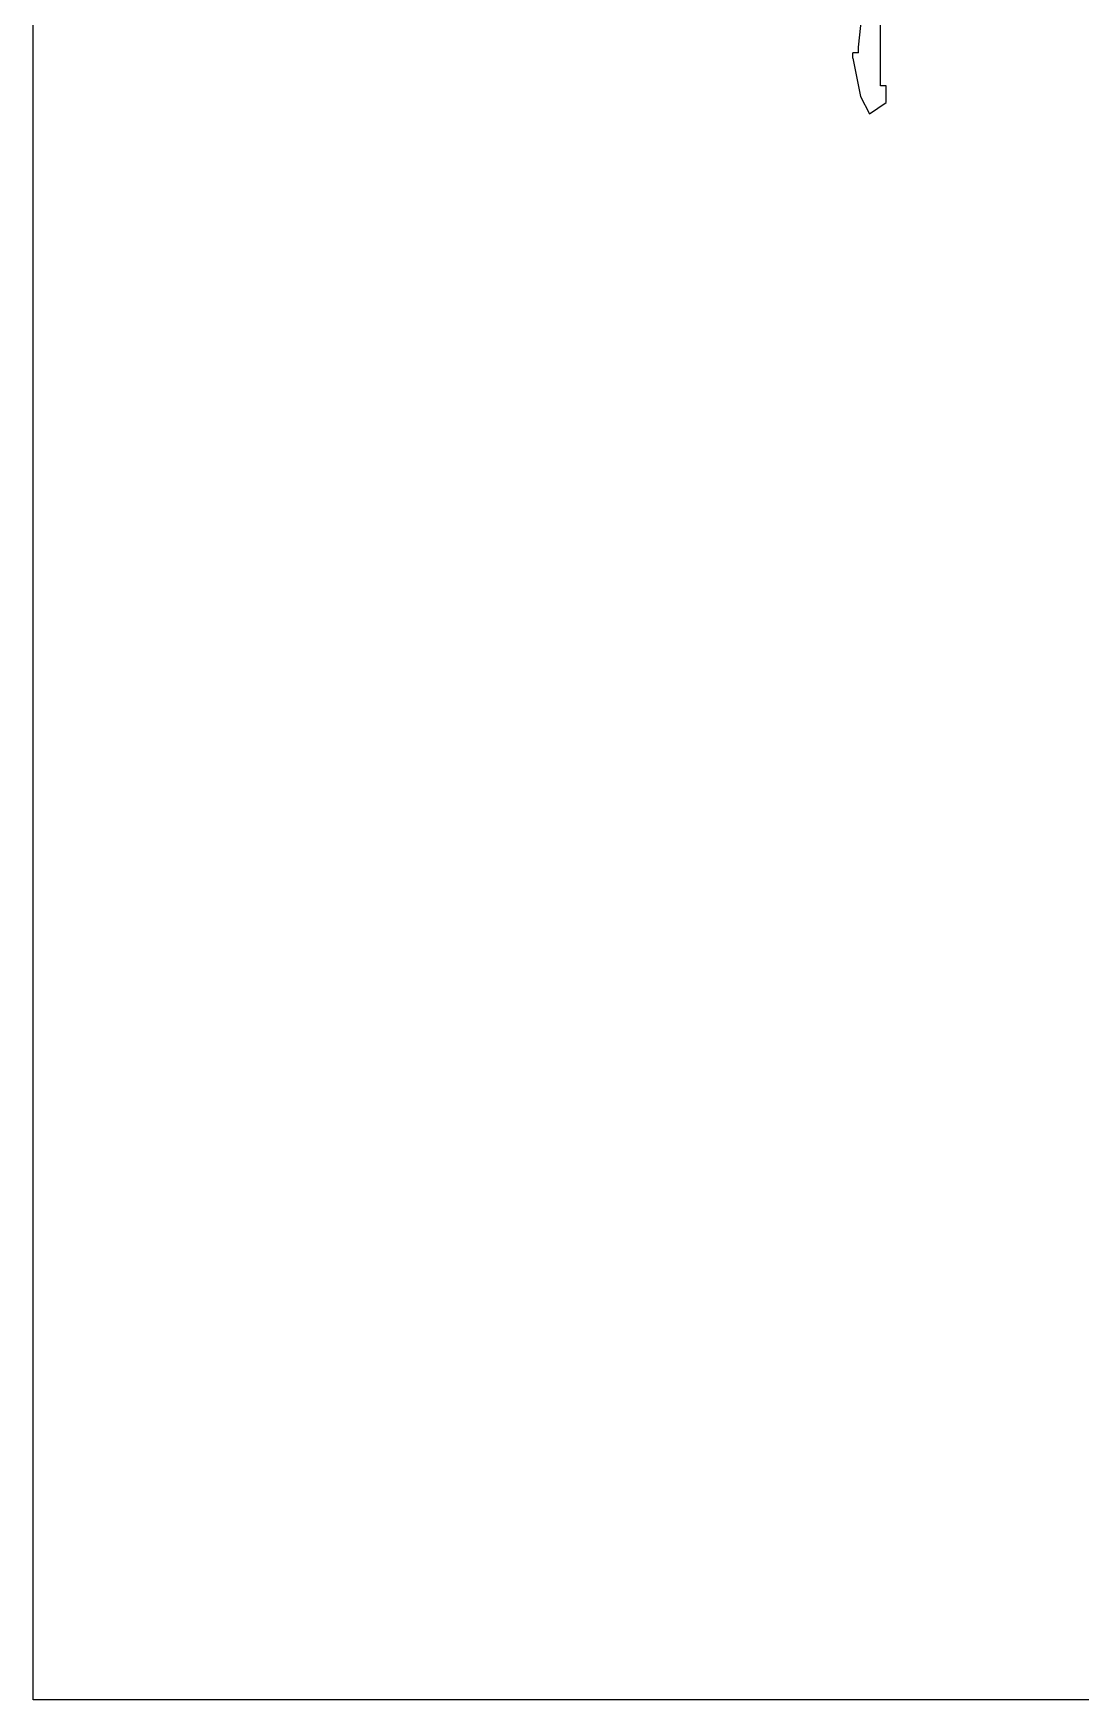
# Model space of a CAD drawing. Header units: metres. Extents: x -4.5 to 4.5, y -4.5 to 4.5.
# Drawn here: x -4.5 to -2.532, y -4.5 to -1.368 of the extents above; entities that cross this region are included whole.
import ezdxf

# ---------------------------------------------------------------- set-up
doc = ezdxf.new("R2010")
doc.units = ezdxf.units.M

msp = doc.modelspace()

# ---------------------------------------------------------------- linework, layer by layer
at = {"layer": '1', "color": 3}
for p, q in [((-4.5, -4.5), (-4.5, 4.5)), ((-2.949318, -1.394488), (-2.938901, -1.300738)), ((-2.907651, -1.456988), (-2.907651, -1.321571)), ((-2.949318, -1.404904), (-2.959734, -1.404904)), ((-2.959734, -1.415321), (-2.959734, -1.404904)), ((-2.949318, -1.404904), (-2.949318, -1.394488)), ((-2.959734, -1.415321), (-2.945311, -1.487436)), ((-2.907651, -1.467404), (-2.907651, -1.456988)), ((-2.897234, -1.467404), (-2.907651, -1.467404)), ((-2.897234, -1.477821), (-2.897234, -1.467404)), ((-2.945311, -1.487436), (-2.928484, -1.519488)), ((-2.928484, -1.519488), (-2.897234, -1.498654)), ((-2.897234, -1.498654), (-2.897234, -1.477821)), ((4.5, -4.5), (-4.5, -4.5))]:
    msp.add_line(p, q, dxfattribs=at)

doc.saveas('drawing.dxf')
